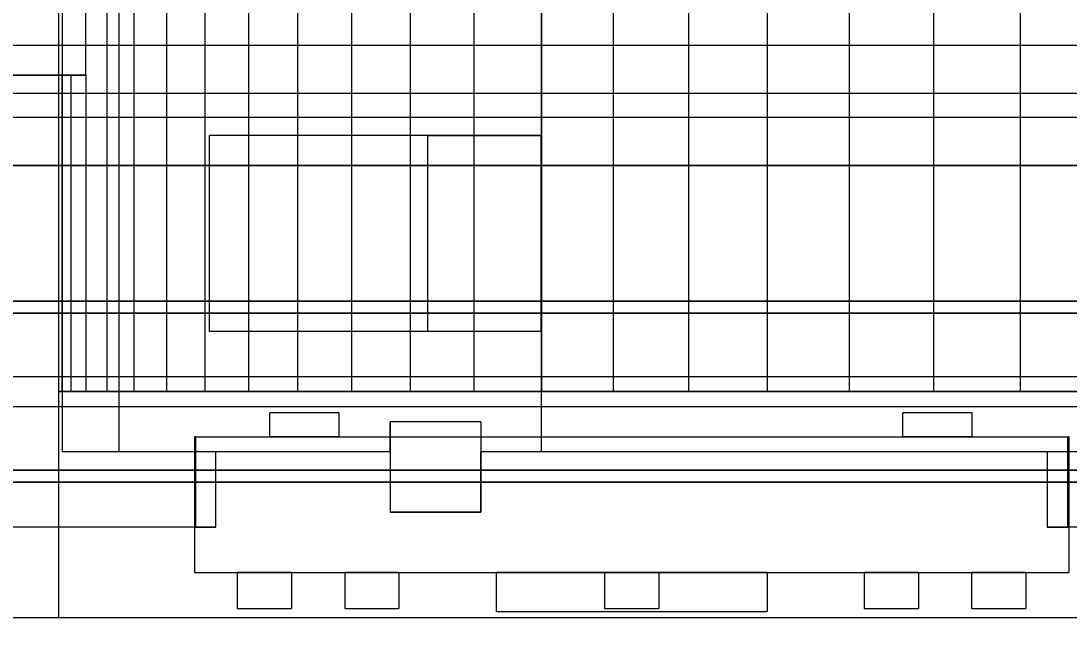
# Model space of a CAD drawing. Header units: millimetres. Extents: x -1970 to 34302, y -65268 to 6837.
# Drawn here: x 24865.7 to 25213.3, y -19488.4 to -19282 of the extents above; entities that cross this region are included whole.
import ezdxf

# ---------------------------------------------------------------- set-up
doc = ezdxf.new("R2010")
doc.units = ezdxf.units.MM
doc.layers.add('COTAS_O', color=1, linetype='Continuous', lineweight=0)
doc.layers.add('superior_briquetadora', color=7, linetype='Continuous', lineweight=0)
doc.dimstyles.new('R19_100', dxfattribs={"dimtxt": 250, "dimasz": 150, "dimexe": 150, "dimexo": 80, "dimgap": 100, "dimtad": 1, "dimtih": 1, "dimtoh": 1, "dimdsep": 46, "dimcen": 0.09, "dimadec": 0, "dimazin": 0, "dimtfac": 1, "dimtdec": 4, "dimtofl": 0, "dimtmove": 0, "dimatfit": 3, "dimfxl": 1, "dimtolj": 1, "dimtzin": 0, "dimarcsym": 0})

# ---------------------------------------------------------------- blocks, each defined once
blk = doc.blocks.new('*D30')
at = {"layer": 'COTAS_O', "color": 0, "lineweight": -2, "transparency": 16777216}
for p, q in [((24628.19, -19560), (24628.19, -20530)), ((26828.19, -19560), (26828.19, -20530)), ((24778.19, -20380), (26678.19, -20380))]:
    blk.add_line(p, q, dxfattribs=at)
at = {"layer": 'COTAS_O', "color": 0, "transparency": 16777216}
for points in [[(24778.19, -20355), (24778.19, -20405), (24628.19, -20380)], [(26678.19, -20355), (26678.19, -20405), (26828.19, -20380)]]:
    blk.add_solid(points, dxfattribs=at)
at = {"layer": 'Defpoints', "color": 0, "transparency": 16777216}
for p in [(24628.19, -19480), (26828.19, -19480), (26828.19, -20380)]:
    blk.add_point(p, dxfattribs=at)

msp = doc.modelspace()

# ---------------------------------------------------------------- linework, layer by layer
at = {"layer": 'superior_briquetadora'}
for p, q in [((24878.187, -18570), (24878.187, -19480)), ((24879.399, -18620), (24879.399, -19425)), ((24898.187, -18620), (24898.187, -19425)), ((24894.201, -18630), (24894.201, -19405)), ((24903.129, -18630), (24903.129, -19405)), ((24913.963, -18630), (24913.963, -19405)), ((24926.656, -18630), (24926.656, -19405)), ((24941.155, -18630), (24941.155, -19405)), ((24957.396, -18630), (24957.396, -19405)), ((24975.311, -18630), (24975.311, -19405)), ((24994.822, -18630), (24994.822, -19405)), ((25015.846, -18630), (25015.846, -19405)), ((25038.294, -18630), (25038.294, -19405)), ((25062.069, -18630), (25062.069, -19405)), ((25087.069, -18630), (25087.069, -19405)), ((25113.187, -18630), (25113.187, -19405)), ((25140.311, -18630), (25140.311, -19405)), ((25168.325, -18630), (25168.325, -19405)), ((25197.11, -18630), (25197.11, -19405)), ((25038.187, -18740), (25038.187, -19320)), ((24887.221, -19300), (24887.221, -19274)), ((24778.187, -19290), (26678.187, -19290)), ((24887.221, -19300), (24833.187, -19300)), ((24838.187, -19300), (24878.187, -19300)), ((24878.187, -19300), (24878.187, -19405)), ((24878.187, -19300), (24879.193, -19300)), ((24879.193, -19300), (24879.193, -19405)), ((24879.193, -19300), (24882.207, -19300)), ((24882.207, -19300), (24882.207, -19405)), ((24882.207, -19300), (24887.217, -19300)), ((24887.217, -19300), (24887.217, -19405)), ((24778.187, -19306), (26678.187, -19306)), ((26678.187, -19314), (24778.187, -19314)), ((24928.187, -19385), (24928.187, -19320)), ((25038.187, -19320), (24928.187, -19320)), ((25000.608, -19320), (24928.187, -19320)), ((25000.608, -19320), (25038.187, -19320)), ((25000.608, -19385), (25000.608, -19320)), ((25038.187, -19385), (25038.187, -19320)), ((24628.187, -19330), (26828.187, -19330)), ((26678.187, -19330), (24778.187, -19330)), ((26742.28, -19375), (24692.28, -19375)), ((24693.734, -19375), (26743.734, -19375)), ((26762.639, -19375), (24712.639, -19375)), ((24714.093, -19375), (26764.093, -19375)), ((24693.734, -19379), (26743.734, -19379)), ((26762.639, -19379), (24712.639, -19379)), ((25038.187, -19385), (24928.187, -19385)), ((25000.608, -19385), (24928.187, -19385)), ((25038.187, -19385), (25000.608, -19385)), ((25038.187, -19385), (25038.187, -19425)), ((24628.187, -19400), (26828.187, -19400)), ((25818.187, -19405), (24878.187, -19405)), ((24878.187, -19405), (24879.193, -19405)), ((24879.193, -19405), (24882.207, -19405)), ((24882.207, -19405), (24887.217, -19405)), ((24887.217, -19405), (24894.201, -19405)), ((24894.201, -19405), (24903.129, -19405)), ((24903.129, -19405), (24913.963, -19405)), ((24913.963, -19405), (24926.656, -19405)), ((24926.656, -19405), (24941.155, -19405)), ((24941.155, -19405), (24957.396, -19405)), ((24957.396, -19405), (24975.311, -19405)), ((24975.311, -19405), (24994.822, -19405)), ((24994.822, -19405), (25015.846, -19405)), ((25015.846, -19405), (25038.294, -19405)), ((25038.294, -19405), (25062.069, -19405)), ((25062.069, -19405), (25087.069, -19405)), ((25087.069, -19405), (25113.187, -19405)), ((25113.187, -19405), (25140.311, -19405)), ((25140.311, -19405), (25168.325, -19405)), ((25168.325, -19405), (25197.11, -19405)), ((25197.11, -19405), (25226.542, -19405)), ((26828.187, -19410), (24628.187, -19410)), ((24948.187, -19420), (24948.187, -19412)), ((24971.187, -19412), (24948.187, -19412)), ((24971.187, -19420), (24971.187, -19412)), ((25158.187, -19420), (25158.187, -19412)), ((25181.187, -19412), (25158.187, -19412)), ((25181.187, -19420), (25181.187, -19412)), ((24988.187, -19425), (24988.187, -19415)), ((24988.187, -19415), (24988.187, -19445)), ((25018.187, -19415), (24988.187, -19415)), ((25018.187, -19415), (25018.187, -19445)), ((25018.187, -19415), (25018.187, -19425)), ((24923.187, -19420), (24924.537, -19420)), ((24923.187, -19420), (24923.187, -19465)), ((24923.215, -19420), (24923.194, -19420)), ((24923.25, -19420), (24923.215, -19420)), ((24923.299, -19420), (24923.25, -19420)), ((24923.363, -19420), (24923.299, -19420)), ((24923.44, -19420), (24923.363, -19420)), ((24923.532, -19420), (24923.44, -19420)), ((24923.532, -19420), (24923.532, -19450)), ((24923.532, -19420), (24948.187, -19420)), ((24924.537, -19420), (24928.564, -19420)), ((24928.564, -19420), (24935.191, -19420)), ((24935.191, -19420), (24944.296, -19420)), ((24944.296, -19420), (24955.708, -19420)), ((24971.187, -19420), (24948.187, -19420)), ((24955.708, -19420), (24969.216, -19420)), ((24969.216, -19420), (24984.568, -19420)), ((24971.187, -19420), (25158.187, -19420)), ((24984.568, -19420), (25001.477, -19420)), ((25001.477, -19420), (25019.629, -19420)), ((25019.629, -19420), (25038.685, -19420)), ((25038.685, -19420), (25058.291, -19420)), ((25058.291, -19420), (25078.082, -19420)), ((25078.082, -19420), (25097.688, -19420)), ((25097.688, -19420), (25116.744, -19420)), ((25116.744, -19420), (25134.896, -19420)), ((25134.896, -19420), (25151.805, -19420)), ((25151.805, -19420), (25167.157, -19420)), ((25181.187, -19420), (25158.187, -19420)), ((25167.157, -19420), (25180.665, -19420)), ((25180.665, -19420), (25192.077, -19420)), ((25181.187, -19420), (25212.841, -19420)), ((25192.077, -19420), (25201.182, -19420)), ((25201.182, -19420), (25207.81, -19420)), ((25207.81, -19420), (25211.836, -19420)), ((25211.836, -19420), (25213.187, -19420)), ((25212.841, -19450), (25212.841, -19420)), ((25212.933, -19420), (25212.841, -19420)), ((25213.01, -19420), (25212.933, -19420)), ((25213.074, -19420), (25213.01, -19420)), ((25213.123, -19420), (25213.074, -19420)), ((25213.158, -19420), (25213.123, -19420)), ((25213.18, -19420), (25213.158, -19420)), ((25213.187, -19420), (25213.187, -19465)), ((24930.346, -19425), (24879.399, -19425)), ((24898.187, -19425), (24879.399, -19425)), ((24988.187, -19425), (24898.187, -19425)), ((24930.346, -19450), (24930.346, -19425)), ((24935.284, -19425), (24930.346, -19425)), ((24941.442, -19425), (24935.284, -19425)), ((24948.763, -19425), (24941.442, -19425)), ((24957.18, -19425), (24948.763, -19425)), ((24966.615, -19425), (24957.18, -19425)), ((24976.982, -19425), (24966.615, -19425)), ((24988.187, -19425), (24976.982, -19425)), ((24988.187, -19425), (24988.187, -19445)), ((25036.81, -19425), (25018.187, -19425)), ((25038.187, -19425), (25018.187, -19425)), ((25018.187, -19445), (25018.187, -19425)), ((25055.996, -19425), (25036.81, -19425)), ((25638.187, -19425), (25038.187, -19425)), ((25075.4, -19425), (25055.996, -19425)), ((25094.675, -19425), (25075.4, -19425)), ((25113.475, -19425), (25094.675, -19425)), ((25131.464, -19425), (25113.475, -19425)), ((25148.32, -19425), (25131.464, -19425)), ((25163.74, -19425), (25148.32, -19425)), ((25177.449, -19425), (25163.74, -19425)), ((25189.2, -19425), (25177.449, -19425)), ((25198.783, -19425), (25189.2, -19425)), ((25206.027, -19425), (25198.783, -19425)), ((25206.027, -19425), (25206.027, -19450)), ((25234.378, -19425), (25206.027, -19425)), ((26743.734, -19431), (24693.734, -19431)), ((24712.639, -19431), (26762.639, -19431)), ((24692.28, -19435), (26742.28, -19435)), ((26743.734, -19435), (24693.734, -19435)), ((24712.639, -19435), (26762.639, -19435)), ((26764.093, -19435), (24714.093, -19435)), ((25018.187, -19445), (24988.187, -19445)), ((24988.187, -19445), (24992.244, -19445)), ((24992.244, -19445), (24996.386, -19445)), ((24996.386, -19445), (25000.607, -19445)), ((25000.607, -19445), (25004.902, -19445)), ((25004.902, -19445), (25009.267, -19445)), ((25009.267, -19445), (25013.697, -19445)), ((25013.697, -19445), (25018.187, -19445)), ((24923.532, -19450), (24838.187, -19450)), ((24930.346, -19450), (24838.187, -19450)), ((24923.532, -19450), (24923.974, -19450)), ((24923.974, -19450), (24924.594, -19450)), ((24924.594, -19450), (24925.393, -19450)), ((24925.393, -19450), (24926.369, -19450)), ((24926.369, -19450), (24927.521, -19450)), ((24927.521, -19450), (24928.847, -19450)), ((24928.847, -19450), (24930.346, -19450)), ((25234.378, -19450), (25206.027, -19450)), ((25206.027, -19450), (25207.526, -19450)), ((25207.526, -19450), (25208.852, -19450)), ((25208.852, -19450), (25210.004, -19450)), ((25210.004, -19450), (25210.98, -19450)), ((25210.98, -19450), (25211.779, -19450)), ((25211.779, -19450), (25212.4, -19450)), ((25212.4, -19450), (25212.841, -19450)), ((25235.316, -19450), (25212.841, -19450)), ((24923.187, -19465), (24924.537, -19465)), ((24924.537, -19465), (24928.564, -19465)), ((24928.564, -19465), (24935.191, -19465)), ((24935.191, -19465), (24944.296, -19465)), ((24938.278, -19465), (24937.387, -19465)), ((24937.387, -19465), (24937.387, -19477)), ((24940.775, -19465), (24938.278, -19465)), ((24944.384, -19465), (24940.775, -19465)), ((24944.296, -19465), (24955.708, -19465)), ((24948.389, -19465), (24944.384, -19465)), ((24951.998, -19465), (24948.389, -19465)), ((24954.495, -19465), (24951.998, -19465)), ((24955.387, -19465), (24954.495, -19465)), ((24955.387, -19465), (24955.387, -19477)), ((24955.708, -19465), (24969.216, -19465)), ((24969.216, -19465), (24984.568, -19465)), ((24973.952, -19465), (24973.061, -19465)), ((24973.061, -19465), (24973.061, -19477)), ((24976.45, -19465), (24973.952, -19465)), ((24980.058, -19465), (24976.45, -19465)), ((24984.064, -19465), (24980.058, -19465)), ((24987.672, -19465), (24984.064, -19465)), ((24984.568, -19465), (25001.477, -19465)), ((24990.17, -19465), (24987.672, -19465)), ((24991.061, -19465), (24990.17, -19465)), ((24991.061, -19465), (24991.061, -19477)), ((25001.477, -19465), (25019.629, -19465)), ((25019.629, -19465), (25038.685, -19465)), ((25026.658, -19465), (25023.237, -19465)), ((25023.237, -19465), (25023.237, -19478)), ((25036.402, -19465), (25026.658, -19465)), ((25050.985, -19465), (25036.402, -19465)), ((25038.685, -19465), (25058.291, -19465)), ((25068.187, -19465), (25050.985, -19465)), ((25058.291, -19465), (25078.082, -19465)), ((25060.078, -19465), (25059.187, -19465)), ((25059.187, -19465), (25059.187, -19477)), ((25062.575, -19465), (25060.078, -19465)), ((25066.184, -19465), (25062.575, -19465)), ((25070.189, -19465), (25066.184, -19465)), ((25085.388, -19465), (25068.187, -19465)), ((25073.798, -19465), (25070.189, -19465)), ((25076.295, -19465), (25073.798, -19465)), ((25077.187, -19465), (25076.295, -19465)), ((25077.187, -19465), (25077.187, -19477)), ((25078.082, -19465), (25097.688, -19465)), ((25099.971, -19465), (25085.388, -19465)), ((25097.688, -19465), (25116.744, -19465)), ((25109.715, -19465), (25099.971, -19465)), ((25113.137, -19465), (25109.715, -19465)), ((25113.137, -19465), (25113.137, -19478)), ((25116.744, -19465), (25134.896, -19465)), ((25134.896, -19465), (25151.805, -19465)), ((25146.203, -19465), (25145.312, -19465)), ((25145.312, -19465), (25145.312, -19477)), ((25148.701, -19465), (25146.203, -19465)), ((25152.309, -19465), (25148.701, -19465)), ((25151.805, -19465), (25167.157, -19465)), ((25156.315, -19465), (25152.309, -19465)), ((25159.924, -19465), (25156.315, -19465)), ((25162.421, -19465), (25159.924, -19465)), ((25163.312, -19465), (25162.421, -19465)), ((25163.312, -19465), (25163.312, -19477)), ((25167.157, -19465), (25180.665, -19465)), ((25180.665, -19465), (25192.077, -19465)), ((25181.878, -19465), (25180.987, -19465)), ((25180.987, -19465), (25180.987, -19477)), ((25184.375, -19465), (25181.878, -19465)), ((25187.984, -19465), (25184.375, -19465)), ((25191.989, -19465), (25187.984, -19465)), ((25195.598, -19465), (25191.989, -19465)), ((25192.077, -19465), (25201.182, -19465)), ((25198.095, -19465), (25195.598, -19465)), ((25198.987, -19465), (25198.095, -19465)), ((25198.987, -19465), (25198.987, -19477)), ((25201.182, -19465), (25207.81, -19465)), ((25207.81, -19465), (25211.836, -19465)), ((25211.836, -19465), (25213.187, -19465)), ((24937.387, -19477), (24938.278, -19477)), ((24938.278, -19477), (24940.775, -19477)), ((24940.775, -19477), (24944.384, -19477)), ((24944.384, -19477), (24948.389, -19477)), ((24948.389, -19477), (24951.998, -19477)), ((24951.998, -19477), (24954.495, -19477)), ((24954.495, -19477), (24955.387, -19477)), ((24973.061, -19477), (24973.952, -19477)), ((24973.952, -19477), (24976.45, -19477)), ((24976.45, -19477), (24980.058, -19477)), ((24980.058, -19477), (24984.064, -19477)), ((24984.064, -19477), (24987.672, -19477)), ((24987.672, -19477), (24990.17, -19477)), ((24990.17, -19477), (24991.061, -19477)), ((25023.237, -19478), (25026.658, -19478)), ((25026.658, -19478), (25036.402, -19478)), ((25036.402, -19478), (25050.985, -19478)), ((25050.985, -19478), (25068.187, -19478)), ((25059.187, -19477), (25060.078, -19477)), ((25060.078, -19477), (25062.575, -19477)), ((25062.575, -19477), (25066.184, -19477)), ((25066.184, -19477), (25070.189, -19477)), ((25068.187, -19478), (25085.388, -19478)), ((25070.189, -19477), (25073.798, -19477)), ((25073.798, -19477), (25076.295, -19477)), ((25076.295, -19477), (25077.187, -19477)), ((25085.388, -19478), (25099.971, -19478)), ((25099.971, -19478), (25109.715, -19478)), ((25109.715, -19478), (25113.137, -19478)), ((25145.312, -19477), (25146.203, -19477)), ((25146.203, -19477), (25148.701, -19477)), ((25148.701, -19477), (25152.309, -19477)), ((25152.309, -19477), (25156.315, -19477)), ((25156.315, -19477), (25159.924, -19477)), ((25159.924, -19477), (25162.421, -19477)), ((25162.421, -19477), (25163.312, -19477)), ((25180.987, -19477), (25181.878, -19477)), ((25181.878, -19477), (25184.375, -19477)), ((25184.375, -19477), (25187.984, -19477)), ((25187.984, -19477), (25191.989, -19477)), ((25191.989, -19477), (25195.598, -19477)), ((25195.598, -19477), (25198.095, -19477)), ((25198.095, -19477), (25198.987, -19477)), ((26828.187, -19480), (24628.187, -19480)), ((25858.187, -19480), (24878.187, -19480))]:
    msp.add_line(p, q, dxfattribs=at)

# ---------------------------------------------------------------- dimensions: what is measured, and where the dimension line sits
at = {"layer": 'COTAS_O'}
dim = msp.add_aligned_dim(p1=(24628.187, -19480), p2=(26828.187, -19480), distance=-900, text='<> O', dimstyle='R19_100', dxfattribs=at)
dim.commit()
dim.dimension.update_dxf_attribs({"geometry": '*D30', "text_midpoint": (25728.187, -20380)})

doc.saveas('drawing.dxf')
